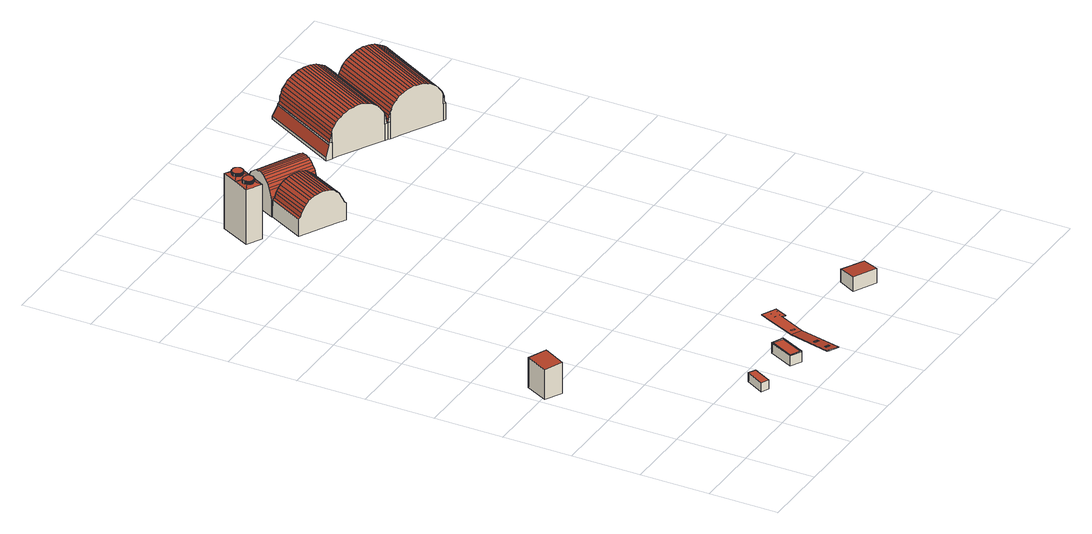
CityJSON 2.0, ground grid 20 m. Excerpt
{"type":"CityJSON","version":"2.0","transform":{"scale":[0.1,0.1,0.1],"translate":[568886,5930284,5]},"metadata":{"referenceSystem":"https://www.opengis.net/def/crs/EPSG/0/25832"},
"CityObjects":{
"building1":{"type":"Building","attributes":{"Grundfläche 2D":"40.609345","Grundhöhe NN":"5.553"},"geometry":[{"type":"Solid","lod":"3","boundaries":[[[[0,1,2,3]],[[4,5,3,2]],[[5,6,0,3]],[[6,7,1,0]],[[7,4,2,1]],[[7,6,5,4]]]],"semantics":{"surfaces":[{"type":"RoofSurface"},{"type":"WallSurface"},{"type":"GroundSurface"}],"values":[[0,1,1,1,1,2]]}}]},
"building2":{"type":"Building","attributes":{"Grundfläche 2D":"13.835105","Grundhöhe NN":"5.643"},"geometry":[{"type":"Solid","lod":"3","boundaries":[[[[8,9,10,11]],[[12,13,11,10]],[[13,14,8,11]],[[14,15,9,8]],[[15,12,10,9]],[[15,14,13,12]]]],"semantics":{"surfaces":[{"type":"RoofSurface"},{"type":"WallSurface"},{"type":"GroundSurface"}],"values":[[0,1,1,1,1,2]]}}]},
"building3":{"type":"Building","attributes":{"Grundfläche 2D":"29.350778","Grundhöhe NN":"5.680"},"children":["building3-1","building3-2"],"geometry":[{"type":"Solid","lod":"3","boundaries":[[[[16,17,18,19]],[[20,21,19,18]],[[21,22,16,19]],[[22,23,17,16]],[[23,20,18,17]],[[23,22,21,20]]]],"semantics":{"surfaces":[{"type":"RoofSurface"},{"type":"WallSurface"},{"type":"GroundSurface"}],"values":[[0,1,1,1,1,2]]}}]},
"building3-1":{"type":"BuildingInstallation","parents":["building3"],"geometry":[{"type":"MultiSurface","lod":"3","boundaries":[[[24,25,26,27,28,29,30,31]],[[32,33,29,28]],[[30,29,33,34]],[[34,35,31,30]],[[16,17,25,24]],[[17,18,26,25]],[[18,19,27,26]]],"semantics":{"surfaces":[{"type":"RoofSurface"},{"type":"WallSurface"}],"values":[0,1,1,1,1,1,1]}}]},
"building3-2":{"type":"BuildingInstallation","parents":["building3"],"geometry":[{"type":"MultiSurface","lod":"3","boundaries":[[[28,27,24,31]],[[28,31,35,32]],[[19,16,24,27]]],"semantics":{"surfaces":[{"type":"RoofSurface"},{"type":"WallSurface"}],"values":[0,1,1]}}]},
"building4":{"type":"Building","attributes":{"Grundfläche 2D":"103.838854","Grundhöhe NN":"8.052"},"children":["building4-1","building4-2","building4-3","building4-4","building4-5","building4-6","building4-7"],"geometry":[{"type":"Solid","lod":"3","boundaries":[[[[36,37,38,39,40,41,42,43,44]],[[45,39,38,46,47,48]],[[36,44,49,50]],[[46,38,37,36,50,51,52,53]],[[47,46,53,54]],[[48,47,54,55]],[[45,48,55,56]],[[57,40,39,45,56,58]],[[41,40,57,59]],[[44,43,42,41,59,49]],[[57,58,52,51,50,49,59]],[[54,53,52,58,56,55]]]],"semantics":{"surfaces":[{"type":"RoofSurface"},{"type":"WallSurface"},{"type":"GroundSurface"}],"values":[[0,0,1,1,1,1,1,1,1,1,2,2]]}}]},
"building4-1":{"type":"BuildingInstallation","parents":["building4"],"geometry":[{"type":"MultiSurface","lod":"3","boundaries":[[[60,61,62,63]],[[64,60,63]]],"semantics":{"surfaces":[{"type":"RoofSurface"},{"type":"WallSurface"}],"values":[0,1]}}]},
"building4-2":{"type":"BuildingInstallation","parents":["building4"],"geometry":[{"type":"MultiSurface","lod":"3","boundaries":[[[65,66,67,68]],[[69,66,65]],[[70,67,66]],[[71,72,68,67,70]],[[72,65,68]]],"semantics":{"surfaces":[{"type":"RoofSurface"},{"type":"WallSurface"}],"values":[0,1,1,1,1]}}]},
"building4-3":{"type":"BuildingInstallation","parents":["building4"],"geometry":[{"type":"MultiSurface","lod":"3","boundaries":[[[73,74,75,76,77]],[[75,74,78]],[[77,76,77,73]]],"semantics":{"surfaces":[{"type":"RoofSurface"},{"type":"WallSurface"}],"values":[0,1,1]}}]},
"building4-4":{"type":"BuildingInstallation","parents":["building4"],"geometry":[{"type":"MultiSurface","lod":"3","boundaries":[[[79,80,81,82,83]],[[83,82,81,82]]],"semantics":{"surfaces":[{"type":"RoofSurface"},{"type":"WallSurface"}],"values":[0,1]}}]},
"building4-5":{"type":"BuildingInstallation","parents":["building4"],"geometry":[{"type":"MultiSurface","lod":"3","boundaries":[[[84,85,86,87,88,89]],[[86,85,86,87]],[[88,87,90]],[[84,85,84,89]]],"semantics":{"surfaces":[{"type":"RoofSurface"},{"type":"WallSurface"}],"values":[0,1,1,1]}}]},
"building4-6":{"type":"BuildingInstallation","parents":["building4"],"geometry":[{"type":"MultiSurface","lod":"3","boundaries":[[[91,92,93,94]]],"semantics":{"surfaces":[{"type":"RoofSurface"}],"values":[0]}}]},
"building4-7":{"type":"BuildingInstallation","parents":["building4"],"geometry":[{"type":"MultiSurface","lod":"3","boundaries":[[[95,96,97,98]],[[98,97,99,100]],[[95,98,100,101]],[[95,101,96]],[[97,96,99]]],"semantics":{"surfaces":[{"type":"RoofSurface"},{"type":"WallSurface"}],"values":[0,1,1,1,1]}}]},
"building5":{"type":"Building","attributes":{"Grundfläche 2D":"49.044033","Grundhöhe NN":"5.598"},"children":["building5-1","building5-2"],"geometry":[{"type":"Solid","lod":"3","boundaries":[[[[102,103,104,105,106,107]],[[107,108,109,110,111,112,113]],[[114,115,111,116,117,118]],[[119,120,104,111,115,114]],[[107,113,112,111,104,103,102]],[[121,118,117,116,122,121,123]],[[119,114,123,121,122,104,120]],[[121,122,121,123]],[[123,114,118,121]],[[110,109,108,107,106,105]],[[110,105,124,125]],[[116,111,110,125,126]],[[122,116,126,127]],[[105,104,122,127,124]],[[126,125,124,127]]]],"semantics":{"surfaces":[{"type":"RoofSurface"},{"type":"WallSurface"},{"type":"GroundSurface"}],"values":[[0,0,0,0,0,0,0,0,0,0,1,1,1,1,2]]}}]},
"building5-1":{"type":"BuildingInstallation","parents":["building5"],"geometry":[{"type":"MultiSurface","lod":"3","boundaries":[[[128,129,130,131,132,133,134,135,136,137,138,139,140,141,142,143,144,145,146,147,148,149,150,151,152,153,154,155,156,157,158,159,160,161,162,163,164,165,166,167,168,169,170,171,172,173,174,175,176,177,178,179,180]],[[181,182,132,131]],[[183,184,179,178]],[[184,185,180,179]],[[185,186,128,180]],[[186,187,129,128]],[[130,129,187,121]],[[131,130,121,181]],[[182,188,133,132]],[[188,189,134,133]],[[189,190,135,134]],[[190,191,136,135]],[[191,192,137,136]],[[192,193,138,137]],[[139,138,193,194]],[[194,195,140,139]],[[195,196,141,140]],[[196,197,142,141]],[[197,198,143,142]],[[199,145,144,143,198,120]],[[199,200,146,145]],[[200,201,147,146]],[[201,202,148,147]],[[202,203,149,148]],[[203,204,150,149]],[[204,205,151,150]],[[152,151,205,206]],[[206,207,153,152]],[[207,208,154,153]],[[208,209,155,154]],[[209,210,156,155]],[[210,211,157,156]],[[115,212,158,157,211]],[[212,213,159,158]],[[213,214,160,159]],[[214,215,161,160]],[[215,216,162,161]],[[216,217,163,162]],[[217,218,164,163]],[[165,164,218,219]],[[219,220,166,165]],[[220,221,167,166]],[[221,222,168,167]],[[222,223,169,168]],[[223,117,224,171,170,169]],[[224,225,172,171]],[[225,226,173,172]],[[226,227,174,173]],[[227,228,175,174]],[[228,229,176,175]],[[177,176,229,230]],[[230,183,178,177]]],"semantics":{"surfaces":[{"type":"RoofSurface"},{"type":"WallSurface"}],"values":[0,1,1,1,1,1,1,1,1,1,1,1,1,1,1,1,1,1,1,1,1,1,1,1,1,1,1,1,1,1,1,1,1,1,1,1,1,1,1,1,1,1,1,1,1,1,1,1,1,1,1,1]}}]},
"building5-2":{"type":"BuildingInstallation","parents":["building5"],"geometry":[{"type":"MultiSurface","lod":"3","boundaries":[[[231,232,233,234,235,236,237,238,239,240,241,242,243,244,245,246,247,248,249,250,251,252,253,254,255,256,257,258,259,260,261,262,263,264,265,266,267,268,269,270,271,272,273,274,275,276,277,278,279,280,281,282,283]],[[284,103,285,236,235,234]],[[286,287,283,282]],[[287,288,231,283]],[[288,289,232,231]],[[289,290,233,232]],[[290,284,234,233]],[[285,291,237,236]],[[291,292,238,237]],[[292,293,239,238]],[[293,294,240,239]],[[241,240,294,295]],[[295,296,242,241]],[[296,297,243,242]],[[297,298,244,243]],[[298,299,245,244]],[[299,300,246,245]],[[300,301,247,246]],[[301,302,248,247]],[[303,250,249,248,302,106]],[[303,304,251,250]],[[304,305,252,251]],[[305,306,253,252]],[[306,307,254,253]],[[307,308,255,254]],[[308,309,256,255]],[[257,256,309,310]],[[310,311,258,257]],[[311,312,259,258]],[[312,313,260,259]],[[313,314,261,260]],[[314,109,262,261]],[[109,315,263,262]],[[315,316,264,263]],[[316,317,265,264]],[[317,318,266,265]],[[318,319,267,266]],[[268,267,319,320]],[[320,321,269,268]],[[321,322,270,269]],[[322,323,271,270]],[[323,324,272,271]],[[324,325,273,272]],[[325,112,274,273]],[[112,326,275,274]],[[326,327,276,275]],[[327,328,277,276]],[[328,329,278,277]],[[329,330,279,278]],[[330,331,332,281,280,279]],[[332,286,282,281]]],"semantics":{"surfaces":[{"type":"RoofSurface"},{"type":"WallSurface"}],"values":[0,1,1,1,1,1,1,1,1,1,1,1,1,1,1,1,1,1,1,1,1,1,1,1,1,1,1,1,1,1,1,1,1,1,1,1,1,1,1,1,1,1,1,1,1,1,1,1,1,1,1]}}]},
"building6":{"type":"Building","attributes":{"Grundfläche 2D":"42.932436","Grundhöhe NN":"5.741"},"geometry":[{"type":"Solid","lod":"3","boundaries":[[[[333,334,335,336]],[[337,338,336,335]],[[338,339,333,336]],[[339,340,334,333]],[[340,337,335,334]],[[340,339,338,337]]]],"semantics":{"surfaces":[{"type":"RoofSurface"},{"type":"WallSurface"},{"type":"GroundSurface"}],"values":[[0,1,1,1,1,2]]}}]},
"building7":{"type":"Building","attributes":{"Grundfläche 2D":"174.925033","Grundhöhe NN":"5.470"},"geometry":[{"type":"Solid","lod":"3","boundaries":[[[[341,342,343,344]],[[345,342,341,346]],[[347,345,346,348]],[[349,347,348,350]],[[351,349,350,352]],[[353,351,352,354]],[[355,353,354,356]],[[357,355,356,358]],[[359,357,358,360]],[[361,359,360,362]],[[363,361,362,364]],[[365,363,364,366]],[[367,365,366,368]],[[369,367,368,370]],[[371,369,370,372]],[[373,371,372,374]],[[375,373,374,376]],[[377,378,379,375,376,380]],[[381,378,377,382]],[[383,381,382,384]],[[344,343,385,386]],[[387,388,389,384,382,377,380,376,374,372,370,368,366,364,362,360,358,356,354,352,350,348,346,341,344,386,390]],[[383,384,389,391]],[[343,342,345,347,349,351,353,355,357,359,361,363,365,367,369,371,373,375,379,378,381,383,391,392,393,394,385]],[[393,392,391,389,388,387,390,386,385,394]]]],"semantics":{"surfaces":[{"type":"RoofSurface"},{"type":"WallSurface"},{"type":"GroundSurface"}],"values":[[0,0,0,0,0,0,0,0,0,0,0,0,0,0,0,0,0,0,0,0,1,1,1,1,2]]}}]},
"building8":{"type":"Building","attributes":{"Grundfläche 2D":"153.602532","Grundhöhe NN":"5.345"},"geometry":[{"type":"Solid","lod":"3","boundaries":[[[[395,396,397,398]],[[399,400,396,395,401,402]],[[403,399,402,404]],[[405,403,404,406]],[[407,405,406,408]],[[409,407,408,410]],[[411,409,410,412]],[[413,411,412,414]],[[415,413,414,416]],[[417,415,416,418]],[[419,417,418,420]],[[421,419,420,422]],[[423,421,422,424]],[[425,423,424,426]],[[427,425,426,428]],[[429,427,428,430]],[[431,429,430,432]],[[433,431,432,434]],[[435,433,434,436]],[[437,435,436,438]],[[398,397,439,440]],[[441,442,443,444,445,446,438,436,434,432,430,428,426,424,422,420,418,416,414,412,410,408,406,404,402,401,395,398,440,447]],[[437,438,446,448]],[[397,396,400,399,403,405,407,409,411,413,415,417,419,421,423,425,427,429,431,433,435,437,448,439]],[[446,445,444,443,442,441,447,440,439,448]]]],"semantics":{"surfaces":[{"type":"RoofSurface"},{"type":"WallSurface"},{"type":"GroundSurface"}],"values":[[0,0,0,0,0,0,0,0,0,0,0,0,0,0,0,0,0,0,0,0,1,1,1,1,2]]}}]},
"building9":{"type":"Building","attributes":{"Grundfläche 2D":"473.274756","Grundhöhe NN":"5.223"},"geometry":[{"type":"Solid","lod":"3","boundaries":[[[[449,450,451,452]],[[450,453,454,451]],[[455,456,457,458]],[[455,458,459,460]],[[456,461,462,457]],[[463,464,465,466]],[[459,467,468,460]],[[467,466,465,468]],[[461,469,470,462]],[[469,471,472,470]],[[471,473,474,472]],[[473,475,476,474]],[[475,477,478,476]],[[477,479,480,478]],[[479,481,482,480]],[[481,483,484,482]],[[483,485,486,484]],[[485,487,488,486]],[[487,489,490,488]],[[489,491,492,490]],[[491,493,494,492]],[[493,495,496,494]],[[495,497,498,496]],[[497,499,500,498]],[[499,501,502,500]],[[501,503,504,502]],[[503,505,506,504]],[[507,508,509,510]],[[509,511,512,510]],[[511,506,505,512]],[[513,514,515,516,517,518,519,464,463,520,521,522,523,524,525,526,527,508,507,528,529,530,531,532]],[[510,512,505,529,528,507]],[[525,524,523,522,521,520,463,466,467,459,458,457,462,470,472,474,476,478,480,482,484,486,488,490,492,494,496,498,500,502,504,506,511,509,508,527,526]],[[460,468,465,464,519,518]],[[514,452,451,515]],[[451,454,516,515]],[[532,531,533,534]],[[513,532,534,535]],[[452,514,513,535,536]],[[449,452,536,537]],[[450,449,537,538]],[[453,450,538,539]],[[539,540,541,517,516,454,453]],[[518,517,541,542]],[[543,544,529,505,503,501,499,497,495,493,491,489,487,485,483,481,479,477,475,473,471,469,461,456,455,460,518,542,545,546]],[[530,529,544,547]],[[531,530,547,533]],[[535,534,533,547,544,543,546,545,542,541,540,539,538,537,536]]]],"semantics":{"surfaces":[{"type":"RoofSurface"},{"type":"WallSurface"},{"type":"GroundSurface"}],"values":[[0,0,0,0,0,0,0,0,0,0,0,0,0,0,0,0,0,0,0,0,0,0,0,0,0,0,0,0,0,0,0,1,1,1,1,1,1,1,1,1,1,1,1,1,1,1,1,2]]}}]},
"building10":{"type":"Building","attributes":{"Grundfläche 2D":"443.943153","Grundhöhe NN":"5.223"},"geometry":[{"type":"Solid","lod":"3","boundaries":[[[[548,449,452,549]],[[513,532,550,551]],[[552,553,554,555]],[[552,555,556,557]],[[553,558,559,554]],[[556,560,561,557]],[[560,551,550,561]],[[562,532,531,563,564]],[[558,565,566,559]],[[565,567,568,566]],[[567,569,570,568]],[[569,571,572,570]],[[571,573,574,572]],[[573,575,576,574]],[[575,577,578,576]],[[577,579,580,578]],[[579,581,582,580]],[[581,583,584,582]],[[583,585,586,584]],[[585,587,588,586]],[[587,589,590,588]],[[589,591,592,590]],[[591,593,594,592]],[[593,595,596,594]],[[595,597,598,596]],[[597,599,600,598]],[[600,599,601,602]],[[603,604,605,606]],[[605,607,608,606]],[[607,602,601,608]],[[609,610,611,612,613,603]],[[614,615,616,617,618,619,604,620,514,513]],[[617,616,615,614,513,551,560,556,555,554,559,566,568,570,572,574,576,578,580,582,584,586,588,590,592,594,596,598,600,602,607,605,604,619,618]],[[557,561,550,532,562,564]],[[603,606,608,601,611,610,609]],[[620,549,452,514]],[[452,449,537,536]],[[535,513,514,452,536]],[[532,513,535,534]],[[531,532,534,533]],[[563,531,533,621]],[[564,563,621,622]],[[623,611,601,599,597,595,593,591,589,587,585,583,581,579,577,575,573,571,569,567,565,558,553,552,557,564,622,624,625]],[[612,611,623,626]],[[613,612,626,627]],[[603,613,627,628]],[[604,603,628,629]],[[549,620,604,629,630]],[[548,549,630,631]],[[449,548,631,537]],[[622,621,533,534,535,536,537,631,630,629,628,627,626,623,625,624]]]],"semantics":{"surfaces":[{"type":"RoofSurface"},{"type":"WallSurface"},{"type":"GroundSurface"}],"values":[[0,0,0,0,0,0,0,0,0,0,0,0,0,0,0,0,0,0,0,0,0,0,0,0,0,0,0,0,0,0,0,0,1,1,1,1,1,1,1,1,1,1,1,1,1,1,1,1,1,1,2]]}}]}
},
"vertices":[
[93,630,100],[45,656,95],[10,590,95],[58,564,100],[10,590,6],[58,564,6],[93,630,6],[45,656,6],
[335,170,33],[306,117,33],[327,106,33],[355,160,33],[327,106,6],[355,160,6],[335,170,6],[306,117,6],
[521,167,37],[488,183,37],[452,111,37],[485,95,37],[452,111,7],[485,95,7],[521,167,7],[488,183,7],
[521,167,39],[488,183,39],[452,111,39],[485,95,39],[485,97,39],[455,112,39],[488,181,39],[518,166,39],[485,97,37],[455,112,37],[488,181,37],[518,166,37],
[607,276,33],[594,249,33],[553,162,34],[584,147,34],[622,225,33],[632,220,33],[640,238,33],[644,245,33],[649,256,33],[516,4,61],[485,20,61],[490,18,61],[489,17,62],[649,256,31],[607,276,31],[591,242,31],[553,162,32],[485,20,59],[490,18,59],[489,17,60],[516,4,60],[622,225,31],[584,147,32],[632,220,31],
[611,232,33],[622,226,33],[626,233,33],[614,239,33],[612,234,33],
[524,76,50],[535,70,50],[538,77,49],[527,82,49],[530,73,50],[538,77,48],[535,79,48],[527,82,48],
[597,239,33],[608,233,33],[611,240,33],[600,246,33],[599,244,33],[609,236,33],
[609,262,33],[606,255,33],[618,249,33],[618,250,33],[621,256,33],
[627,253,33],[623,247,33],[624,247,33],[635,241,33],[639,248,33],[627,254,33],[638,246,33],
[582,168,34],[572,173,34],[568,166,34],[579,161,34],
[518,35,57],[507,40,57],[503,33,59],[514,28,59],[503,33,58],[514,28,58],[518,35,56],
[361,1655,176],[361,1656,176],[355,1674,170],[332,1630,170],[350,1636,176],[366,1641,180],[370,1627,176],[370,1626,176],[376,1607,170],[399,1651,170],[380,1645,176],[379,1645,176],[389,1684,180],[393,1670,176],[421,1695,170],[403,1689,176],[402,1688,176],[374,1680,176],[373,1680,175],[384,1700,176],[377,1718,170],[384,1699,176],[332,1630,6],[376,1607,6],[421,1695,6],[377,1718,6],
[387,1700,183],[385,1700,183],[384,1700,183],[383,1700,183],[381,1699,183],[380,1698,183],[378,1697,183],[377,1696,183],[375,1694,183],[374,1693,183],[373,1691,183],[373,1689,183],[372,1687,183],[372,1685,183],[372,1683,183],[372,1681,183],[373,1680,183],[373,1679,183],[374,1677,183],[375,1676,183],[376,1674,183],[377,1673,183],[379,1671,183],[381,1670,183],[383,1670,183],[385,1669,183],[386,1669,183],[388,1669,183],[390,1669,183],[392,1669,183],[394,1670,183],[396,1671,183],[398,1672,183],[399,1674,183],[400,1675,183],[402,1677,183],[402,1678,183],[403,1680,183],[403,1682,183],[404,1684,183],[404,1686,183],[403,1688,183],[403,1689,183],[403,1690,183],[402,1692,183],[401,1694,183],[400,1695,183],[398,1697,183],[397,1698,183],[395,1699,183],[393,1700,183],[391,1700,183],[389,1700,183],[383,1700,175],[381,1699,175],[393,1700,174],[391,1700,174],[389,1700,174],[387,1700,175],[385,1700,175],[380,1698,174],[378,1697,174],[377,1696,174],[375,1694,174],[374,1693,174],[373,1691,174],[373,1689,174],[372,1687,174],[372,1685,174],[372,1683,175],[372,1681,175],[373,1679,175],[374,1677,175],[375,1676,174],[376,1674,174],[377,1673,174],[379,1671,174],[381,1670,174],[383,1670,174],[385,1669,174],[386,1669,174],[388,1669,174],[390,1669,175],[392,1669,175],[394,1670,175],[396,1671,175],[398,1672,175],[399,1674,174],[400,1675,174],[402,1677,174],[402,1678,174],[403,1680,174],[403,1682,174],[404,1684,175],[404,1686,175],[403,1688,176],[403,1690,175],[402,1692,175],[401,1694,174],[400,1695,174],[398,1697,174],[397,1698,174],[395,1699,174],
[367,1656,184],[366,1656,184],[364,1656,184],[362,1656,184],[361,1656,184],[360,1655,184],[358,1655,184],[356,1654,184],[355,1653,184],[353,1651,184],[352,1650,184],[351,1648,184],[351,1646,184],[350,1644,184],[350,1643,184],[350,1641,184],[350,1639,184],[350,1637,184],[350,1636,184],[351,1635,184],[352,1633,184],[353,1632,184],[354,1630,184],[355,1629,184],[357,1628,184],[359,1627,184],[361,1626,184],[362,1626,184],[364,1626,184],[366,1626,184],[368,1626,184],[370,1626,184],[372,1627,184],[373,1628,184],[375,1629,184],[376,1631,184],[378,1632,184],[379,1634,184],[379,1636,184],[380,1637,184],[380,1639,184],[380,1641,184],[380,1643,184],[380,1645,184],[379,1647,184],[378,1649,184],[377,1650,184],[376,1652,184],[374,1653,184],[374,1654,184],[373,1654,184],[371,1655,184],[369,1656,184],[362,1656,175],[360,1655,175],[371,1655,174],[369,1656,174],[367,1656,174],[366,1656,175],[364,1656,175],[358,1655,175],[356,1654,174],[355,1653,174],[353,1651,174],[352,1650,174],[351,1648,174],[351,1646,174],[350,1644,174],[350,1643,174],[350,1641,174],[350,1639,175],[350,1637,175],[351,1635,175],[352,1633,175],[353,1632,175],[354,1630,174],[355,1629,174],[357,1628,174],[359,1627,174],[361,1626,174],[362,1626,174],[364,1626,175],[366,1626,175],[368,1626,175],[372,1627,175],[373,1628,175],[375,1629,175],[376,1631,174],[378,1632,174],[379,1634,174],[379,1636,174],[380,1637,174],[380,1639,175],[380,1641,175],[380,1643,175],[379,1647,175],[378,1649,175],[377,1650,175],[376,1652,174],[374,1653,174],[374,1654,174],[373,1654,174],
[949,159,45],[884,193,45],[856,142,51],[922,108,51],[856,142,7],[922,108,7],[949,159,7],[884,193,7],
[437,1527,60],[492,1632,60],[486,1635,56],[432,1530,56],[495,1631,72],[440,1525,72],[498,1629,79],[444,1523,79],[502,1627,86],[448,1521,86],[508,1624,93],[453,1518,93],[515,1620,102],[461,1515,102],[523,1616,105],[468,1511,105],[530,1612,110],[476,1507,110],[538,1608,112],[484,1503,112],[546,1604,113],[492,1499,113],[553,1600,114],[499,1495,114],[561,1597,113],[506,1491,113],[568,1593,112],[514,1487,112],[577,1588,110],[523,1483,110],[584,1584,105],[530,1479,105],[591,1581,99],[537,1475,99],[598,1578,93],[543,1472,93],[554,1466,70],[609,1572,70],[603,1575,80],[549,1469,80],[612,1570,60],[558,1465,60],[617,1568,56],[563,1462,56],[486,1635,5],[432,1530,5],[554,1466,5],[558,1465,5],[563,1462,5],[537,1475,5],[617,1568,5],[523,1616,5],[498,1629,5],[492,1632,5],
[620,1577,59],[491,1642,59],[490,1639,57],[619,1575,57],[494,1647,77],[492,1644,68],[621,1579,68],[623,1582,77],[495,1649,84],[624,1584,84],[497,1653,92],[626,1588,92],[499,1658,96],[628,1593,96],[502,1663,102],[631,1598,102],[505,1669,107],[634,1604,107],[507,1674,111],[636,1609,111],[510,1680,112],[639,1615,112],[513,1685,113],[642,1620,113],[516,1692,112],[645,1627,112],[520,1699,111],[649,1634,111],[523,1705,107],[652,1640,107],[527,1712,102],[656,1647,102],[530,1718,96],[659,1653,96],[532,1723,92],[661,1658,92],[534,1727,84],[663,1662,84],[536,1730,77],[665,1665,77],[537,1733,68],[666,1668,68],[538,1734,57],[667,1670,57],[490,1639,3],[619,1575,3],[621,1579,3],[623,1582,3],[639,1615,3],[663,1662,3],[665,1665,3],[667,1670,3],[620,1577,3],[538,1734,3],
[1089,1777,12],[921,1867,12],[924,1853,45],[1083,1767,45],[803,1647,12],[811,1643,45],[822,1638,90],[827,1635,97],[939,1843,97],[934,1846,90],[931,1847,81],[819,1640,81],[832,1633,105],[944,1840,105],[924,1851,52],[813,1643,52],[815,1642,59],[927,1849,59],[929,1849,73],[817,1641,73],[838,1630,112],[950,1837,112],[844,1626,118],[956,1834,118],[852,1622,123],[964,1830,123],[859,1618,127],[971,1826,127],[867,1614,131],[979,1822,131],[875,1609,133],[987,1817,133],[883,1605,135],[995,1813,135],[891,1601,135],[1003,1809,135],[899,1597,135],[1011,1804,135],[907,1592,133],[1019,1800,133],[915,1588,131],[1027,1796,131],[923,1584,127],[1035,1791,127],[931,1580,123],[1043,1787,123],[938,1576,118],[1050,1783,118],[944,1572,112],[1056,1780,112],[950,1569,105],[1062,1777,105],[955,1566,97],[1067,1774,97],[960,1564,90],[1072,1772,90],[963,1562,81],[1075,1770,81],[970,1558,52],[1082,1766,52],[1079,1768,59],[967,1560,59],[1077,1768,73],[966,1561,73],[1083,1766,52],[1083,1767,52],[924,1853,52],[811,1643,52],[818,1638,52],[819,1640,52],[817,1641,52],[931,1847,52],[934,1846,52],[939,1843,52],[950,1837,52],[1011,1804,52],[1019,1800,52],[1072,1772,52],[1077,1768,52],[967,1560,52],[963,1562,52],[963,1561,52],[970,1557,52],[971,1558,52],[970,1557,2],[971,1558,2],[1083,1766,2],[1083,1767,2],[1089,1777,2],[921,1867,2],[803,1647,2],[811,1643,2],[818,1638,2],[819,1640,2],[838,1630,2],[963,1562,2],[822,1638,2],[832,1633,2],[963,1561,2],
[1246,1692,12],[1241,1682,45],[974,1556,59],[1086,1764,59],[981,1552,90],[985,1550,97],[1097,1758,97],[1093,1760,90],[1089,1762,81],[977,1554,81],[990,1547,105],[1102,1755,105],[1087,1763,73],[975,1556,73],[975,1556,52],[977,1553,52],[977,1554,52],[996,1544,112],[1108,1752,112],[1003,1541,118],[1115,1748,118],[1010,1537,123],[1122,1744,123],[1018,1533,127],[1130,1740,127],[1025,1528,131],[1137,1736,131],[1034,1524,133],[1145,1732,133],[1042,1520,135],[1154,1727,135],[1049,1515,135],[1161,1723,135],[1057,1511,135],[1169,1719,135],[1065,1507,133],[1177,1715,133],[1074,1503,131],[1185,1710,131],[1081,1498,127],[1193,1706,127],[1089,1494,123],[1201,1702,123],[1096,1490,118],[1208,1698,118],[1103,1487,112],[1215,1694,112],[1109,1484,105],[1221,1691,105],[1114,1481,97],[1226,1689,97],[1118,1478,90],[1230,1686,90],[1122,1477,81],[1234,1684,81],[1128,1473,52],[1240,1681,52],[1237,1682,59],[1125,1475,59],[1236,1683,73],[1124,1475,73],[1125,1475,52],[1124,1475,52],[1122,1477,52],[1121,1475,52],[1128,1472,52],[1086,1764,52],[1089,1762,52],[1208,1698,52],[1215,1694,52],[1234,1684,52],[1236,1683,52],[1241,1682,52],[977,1553,2],[977,1554,2],[1122,1477,2],[996,1544,2],[1003,1541,2],[1121,1475,2],[1128,1472,2],[1128,1473,2],[1240,1681,2],[1241,1682,2],[1246,1692,2]
]}
